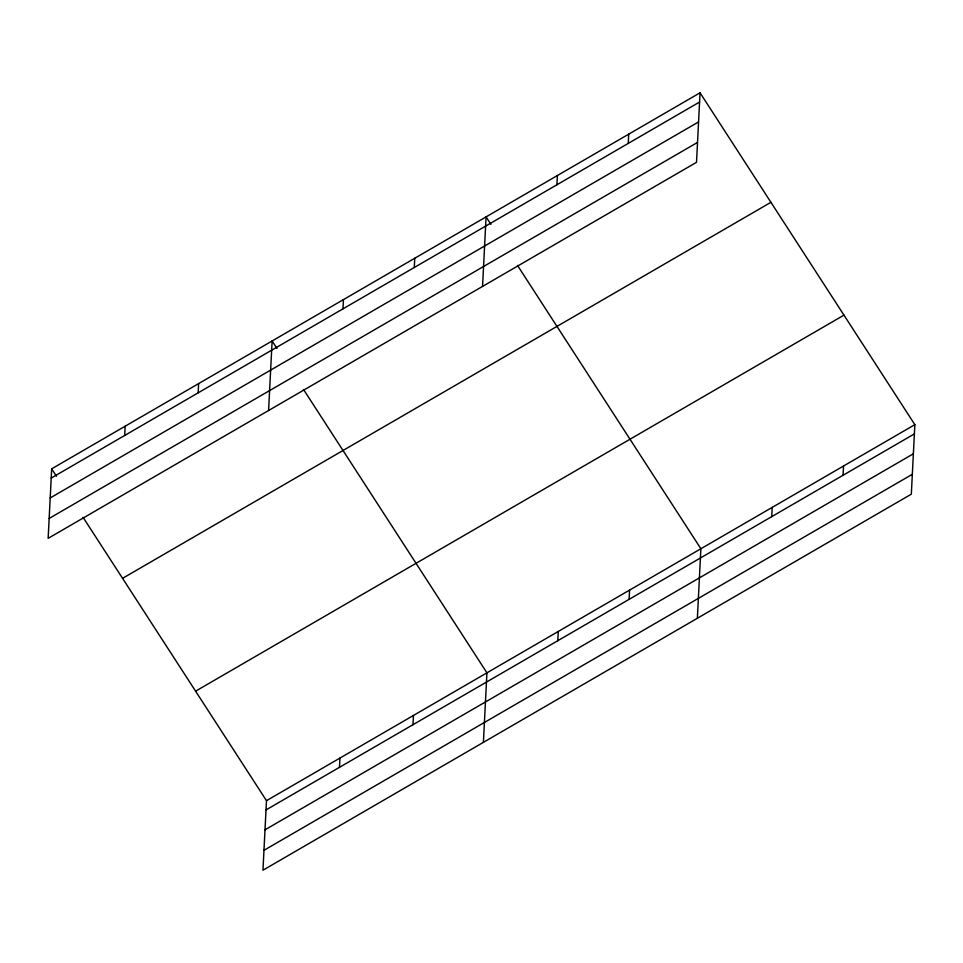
<?xml version="1.0" encoding="UTF-8"?>
<svg xmlns="http://www.w3.org/2000/svg" width="963" height="963" viewBox="0 0 963 963"><rect width="100%" height="100%" fill="white"/><g stroke="black" fill="none" stroke-linecap="round" stroke-linejoin="round"><path stroke-width="1.44" d="M51.677 468.825L48.15 538.341L696.514 162.314L700.041 92.797L51.677 468.825L56.504 476.288M124.684 435.445L125.154 426.212M198.161 392.832L198.631 383.587M268.593 410.491L272.12 340.974L276.947 348.437M83.083 517.36L266.486 800.686L262.959 870.203L911.323 494.175L914.85 424.659L700.041 92.797M342.972 308.858L343.442 299.613M339.494 767.318L339.963 758.074M414.283 267.485L414.752 258.253M412.983 724.706L413.452 715.461M482.559 286.396L486.074 216.88L490.913 224.355M483.402 742.353L486.929 672.836L303.538 389.509M556.927 184.764L557.396 175.519M557.782 640.72L558.251 631.475M628.249 143.403L628.719 134.158M629.104 599.359L629.573 590.114M697.368 618.27L700.883 548.754L517.492 265.415M771.736 516.625L772.206 507.393M843.058 475.265L843.528 466.02M51.208 478.069L699.571 102.042M50.196 497.955L698.56 121.928M49.161 518.443L697.525 142.416M122.554 578.342L770.93 202.314M195.597 691.169L843.961 315.142M266.486 800.686L914.85 424.659M266.017 809.931L914.381 433.904M265.006 829.817L913.369 453.79M263.97 850.317L912.334 474.29"/></g></svg>
